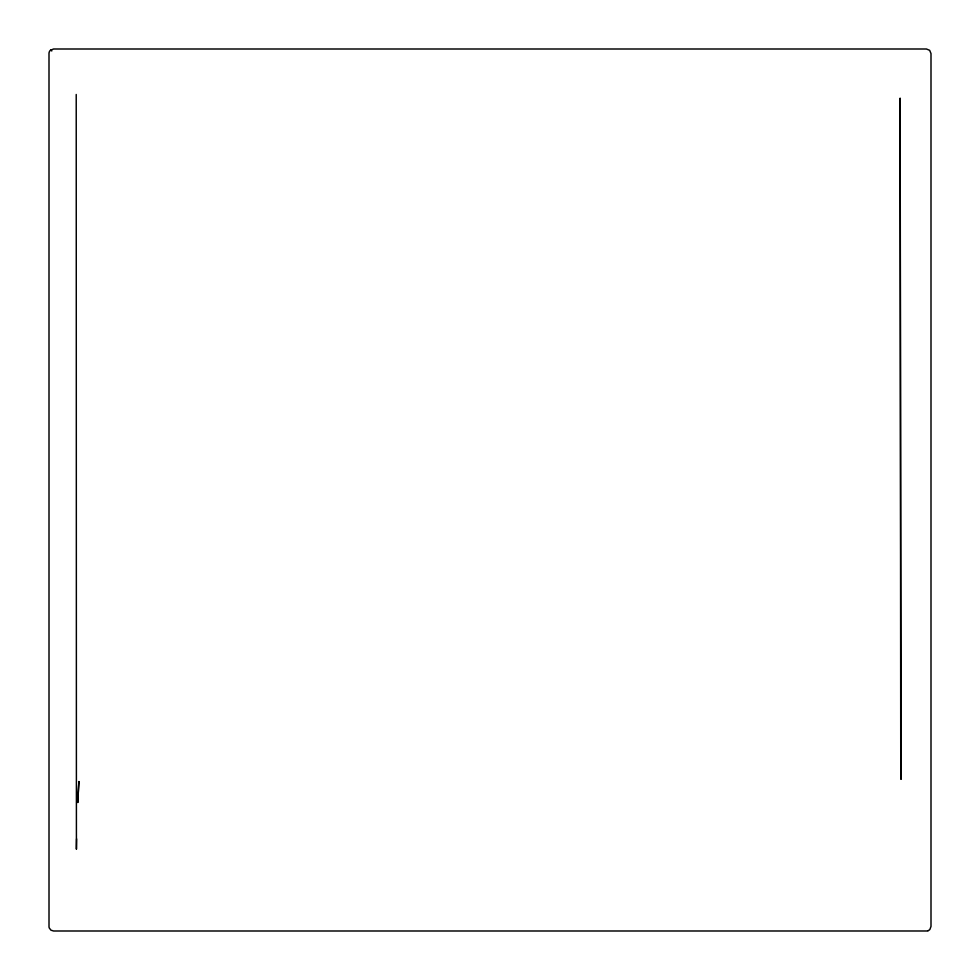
<?xml version="1.0" encoding="UTF-8"?>
<svg xmlns="http://www.w3.org/2000/svg" width="980" height="980" viewBox="0 0 980 980"><rect width="100%" height="100%" fill="white"/><g stroke="black" fill="none" stroke-linecap="round" stroke-linejoin="round"><path stroke-width="1.47" d="M76.587 838.831L76.416 849.207L76.22 94.472M927.986 930.718L929.04 930.167A4.459 4.459 0 0 0 929.922 929.371L931 926.431L931 53.557L929.665 50.335L926.443 49L53.557 49L50.335 50.335A4.594 4.594 0 0 0 49.453 51.573L49.257 52.05A4.594 4.594 0 0 0 49 53.557L49.012 926.835A4.361 4.361 0 0 0 49.282 927.986L50.948 930.167L53.582 931L926.823 930.988A4.459 4.459 0 0 0 928.06 930.682M51.132 49.698L51.756 50.997M78.865 781.562L77.775 802.448L78.865 781.562M900.755 772.167L900.13 98.123L901.037 779.37A72.63 3.234 89.7 0 1 900.755 772.216"/></g></svg>
